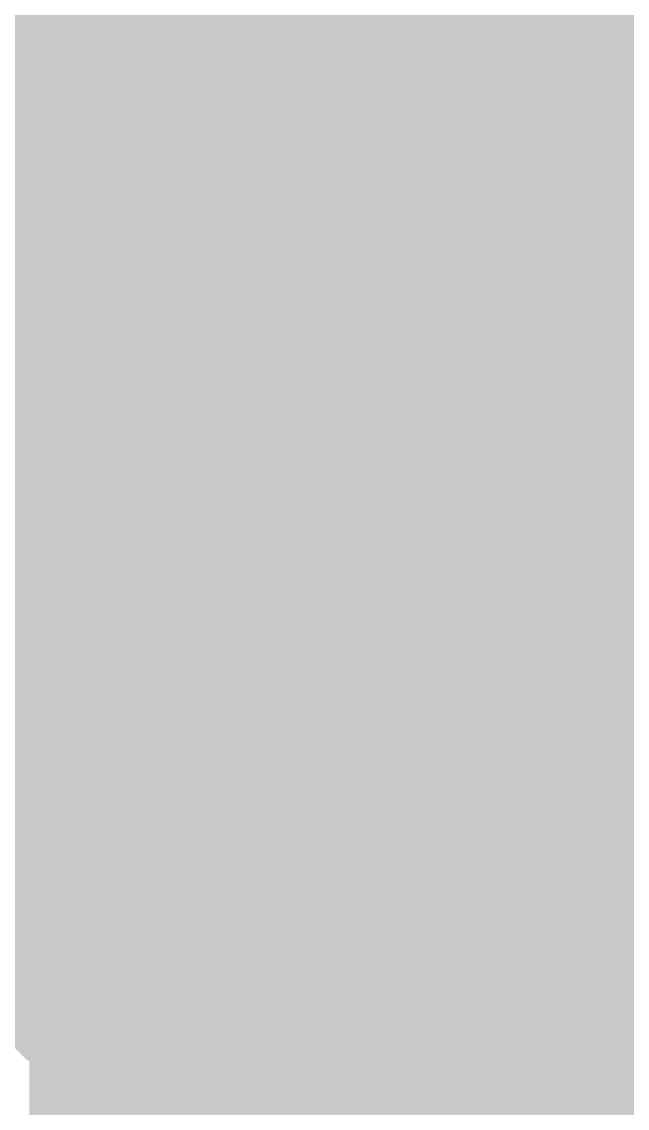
# Model space of a CAD drawing. Header units: inches. Extents: x 0 to 841, y 0 to 594.
# Drawn here: x 789.639 to 790.217, y 421.588 to 422.625 of the extents above; entities that cross this region are included whole.
import ezdxf

# ---------------------------------------------------------------- set-up
doc = ezdxf.new("R2010")
doc.units = ezdxf.units.IN
doc.layers.add('Sheet', color=255, linetype='Continuous')

msp = doc.modelspace()

# ---------------------------------------------------------------- linework, layer by layer
at = {"layer": 'Sheet'}
for points in [[(790.0208, 427.9819, 0.7493, 0.7493, 0), (790.0208, 422.4569, 0.7493, 0.7493, 0)], [(790.0208, 427.4878, 0.2997, 0.2997, 0), (790.0208, 422.4569, 0.2997, 0.2997, 0)], [(789.4818, 422.5917, 0.2997, 0.2997, 0), (789.5267, 422.6366, 0.2997, 0.2997, 0), (789.5267, 422.6366, 0.2997, 0.2997, 0), (789.5267, 422.6815, 0.2997, 0.2997, 0), (789.5267, 422.6815, 0.2997, 0.2997, 0), (789.5267, 422.7264, 0.2997, 0.2997, 0), (789.5716, 422.7264, 0.2997, 0.2997, 0), (789.5716, 422.7713, 0.2997, 0.2997, 0), (789.5716, 422.7713, 0.2997, 0.2997, 0), (789.6165, 422.8162, 0.2997, 0.2997, 0)], [(789.4818, 422.5917, 0.2997, 0.2997, 0), (789.5267, 422.6366, 0.2997, 0.2997, 0), (789.5267, 422.6366, 0.2997, 0.2997, 0), (789.5267, 422.6815, 0.2997, 0.2997, 0), (789.5267, 422.6815, 0.2997, 0.2997, 0), (789.5267, 422.7264, 0.2997, 0.2997, 0), (789.5716, 422.7264, 0.2997, 0.2997, 0), (789.5716, 422.7713, 0.2997, 0.2997, 0), (789.5716, 422.7713, 0.2997, 0.2997, 0), (789.6165, 422.8162, 0.2997, 0.2997, 0)], [(789.4818, 422.5917, 0.2997, 0.2997, 0), (789.5267, 422.6366, 0.2997, 0.2997, 0), (789.5267, 422.6366, 0.2997, 0.2997, 0), (789.5267, 422.6815, 0.2997, 0.2997, 0), (789.5267, 422.6815, 0.2997, 0.2997, 0), (789.5267, 422.7264, 0.2997, 0.2997, 0), (789.5716, 422.7264, 0.2997, 0.2997, 0), (789.5716, 422.7713, 0.2997, 0.2997, 0), (789.5716, 422.7713, 0.2997, 0.2997, 0), (789.6165, 422.8162, 0.2997, 0.2997, 0)], [(789.4818, 422.5917, 0.2997, 0.2997, 0), (789.5267, 422.6366, 0.2997, 0.2997, 0), (789.5267, 422.6366, 0.2997, 0.2997, 0), (789.5267, 422.6815, 0.2997, 0.2997, 0), (789.5267, 422.6815, 0.2997, 0.2997, 0), (789.5267, 422.7264, 0.2997, 0.2997, 0), (789.5716, 422.7264, 0.2997, 0.2997, 0), (789.5716, 422.7713, 0.2997, 0.2997, 0), (789.5716, 422.7713, 0.2997, 0.2997, 0), (789.6165, 422.8162, 0.2997, 0.2997, 0)], [(752.5162, 415.0005, 0.7493, 0.7493, 0), (769.9884, 415.0005, 0.7493, 0.7493, 0), (769.9884, 422.4569, 0.7493, 0.7493, 0), (790.0208, 422.4569, 0.7493, 0.7493, 0)], [(790.0208, 422.4569, 0.7493, 0.7493, 0), (790.0208, 416.9769, 0.7493, 0.7493, 0)], [(790.0208, 422.4569, 0.7493, 0.7493, 0), (790.0208, 422.4569, 0.7493, 0.7493, 0), (795.0064, 422.4569, 0.7493, 0.7493, 0)], [(790.0208, 417.471, 0.2997, 0.2997, 0), (790.0208, 422.4569, 0.2997, 0.2997, 0)], [(790.0208, 421.9628, 0.2997, 0.2997, 0), (789.9759, 421.9628, 0.2997, 0.2997, 0), (789.9759, 421.9628, 0.2997, 0.2997, 0), (789.9309, 421.9628, 0.2997, 0.2997, 0), (789.886, 421.9628, 0.2997, 0.2997, 0), (789.886, 421.9628, 0.2997, 0.2997, 0), (789.8411, 422.0077, 0.2997, 0.2997, 0), (789.8411, 422.0077, 0.2997, 0.2997, 0), (789.7962, 422.0077, 0.2997, 0.2997, 0), (789.7962, 422.0077, 0.2997, 0.2997, 0), (789.7513, 422.0077, 0.2997, 0.2997, 0), (789.7513, 422.0526, 0.2997, 0.2997, 0), (789.7064, 422.0526, 0.2997, 0.2997, 0), (789.7064, 422.0526, 0.2997, 0.2997, 0), (789.6615, 422.0976, 0.2997, 0.2997, 0), (789.6615, 422.0976, 0.2997, 0.2997, 0), (789.6165, 422.0976, 0.2997, 0.2997, 0), (789.6165, 422.1425, 0.2997, 0.2997, 0), (789.6165, 422.1425, 0.2997, 0.2997, 0), (789.5716, 422.1425, 0.2997, 0.2997, 0), (789.5716, 422.1874, 0.2997, 0.2997, 0), (789.5716, 422.1874, 0.2997, 0.2997, 0), (789.5267, 422.2323, 0.2997, 0.2997, 0), (789.5267, 422.2323, 0.2997, 0.2997, 0), (789.5267, 422.2772, 0.2997, 0.2997, 0), (789.5267, 422.2772, 0.2997, 0.2997, 0), (789.5267, 422.3221, 0.2997, 0.2997, 0), (789.4818, 422.3221, 0.2997, 0.2997, 0)], [(790.0208, 421.9628, 0.2997, 0.2997, 0), (789.9759, 421.9628, 0.2997, 0.2997, 0), (789.9759, 421.9628, 0.2997, 0.2997, 0), (789.9309, 421.9628, 0.2997, 0.2997, 0), (789.886, 421.9628, 0.2997, 0.2997, 0), (789.886, 421.9628, 0.2997, 0.2997, 0), (789.8411, 422.0077, 0.2997, 0.2997, 0), (789.8411, 422.0077, 0.2997, 0.2997, 0), (789.7962, 422.0077, 0.2997, 0.2997, 0), (789.7962, 422.0077, 0.2997, 0.2997, 0), (789.7513, 422.0077, 0.2997, 0.2997, 0), (789.7513, 422.0526, 0.2997, 0.2997, 0), (789.7064, 422.0526, 0.2997, 0.2997, 0), (789.7064, 422.0526, 0.2997, 0.2997, 0), (789.6615, 422.0976, 0.2997, 0.2997, 0), (789.6615, 422.0976, 0.2997, 0.2997, 0), (789.6165, 422.0976, 0.2997, 0.2997, 0), (789.6165, 422.1425, 0.2997, 0.2997, 0), (789.6165, 422.1425, 0.2997, 0.2997, 0), (789.5716, 422.1425, 0.2997, 0.2997, 0), (789.5716, 422.1874, 0.2997, 0.2997, 0), (789.5716, 422.1874, 0.2997, 0.2997, 0), (789.5267, 422.2323, 0.2997, 0.2997, 0), (789.5267, 422.2323, 0.2997, 0.2997, 0), (789.5267, 422.2772, 0.2997, 0.2997, 0), (789.5267, 422.2772, 0.2997, 0.2997, 0), (789.5267, 422.3221, 0.2997, 0.2997, 0), (789.4818, 422.3221, 0.2997, 0.2997, 0)], [(790.0208, 421.9628, 0.2997, 0.2997, 0), (789.9759, 421.9628, 0.2997, 0.2997, 0), (789.9759, 421.9628, 0.2997, 0.2997, 0), (789.9309, 421.9628, 0.2997, 0.2997, 0), (789.886, 421.9628, 0.2997, 0.2997, 0), (789.886, 421.9628, 0.2997, 0.2997, 0), (789.8411, 422.0077, 0.2997, 0.2997, 0), (789.8411, 422.0077, 0.2997, 0.2997, 0), (789.7962, 422.0077, 0.2997, 0.2997, 0), (789.7962, 422.0077, 0.2997, 0.2997, 0), (789.7513, 422.0077, 0.2997, 0.2997, 0), (789.7513, 422.0526, 0.2997, 0.2997, 0), (789.7064, 422.0526, 0.2997, 0.2997, 0), (789.7064, 422.0526, 0.2997, 0.2997, 0), (789.6615, 422.0976, 0.2997, 0.2997, 0), (789.6615, 422.0976, 0.2997, 0.2997, 0), (789.6165, 422.0976, 0.2997, 0.2997, 0), (789.6165, 422.1425, 0.2997, 0.2997, 0), (789.6165, 422.1425, 0.2997, 0.2997, 0), (789.5716, 422.1425, 0.2997, 0.2997, 0), (789.5716, 422.1874, 0.2997, 0.2997, 0), (789.5716, 422.1874, 0.2997, 0.2997, 0), (789.5267, 422.2323, 0.2997, 0.2997, 0), (789.5267, 422.2323, 0.2997, 0.2997, 0), (789.5267, 422.2772, 0.2997, 0.2997, 0), (789.5267, 422.2772, 0.2997, 0.2997, 0), (789.5267, 422.3221, 0.2997, 0.2997, 0), (789.4818, 422.3221, 0.2997, 0.2997, 0)], [(790.0208, 421.9628, 0.2997, 0.2997, 0), (789.9759, 421.9628, 0.2997, 0.2997, 0), (789.9759, 421.9628, 0.2997, 0.2997, 0), (789.9309, 421.9628, 0.2997, 0.2997, 0), (789.886, 421.9628, 0.2997, 0.2997, 0), (789.886, 421.9628, 0.2997, 0.2997, 0), (789.8411, 422.0077, 0.2997, 0.2997, 0), (789.8411, 422.0077, 0.2997, 0.2997, 0), (789.7962, 422.0077, 0.2997, 0.2997, 0), (789.7962, 422.0077, 0.2997, 0.2997, 0), (789.7513, 422.0077, 0.2997, 0.2997, 0), (789.7513, 422.0526, 0.2997, 0.2997, 0), (789.7064, 422.0526, 0.2997, 0.2997, 0), (789.7064, 422.0526, 0.2997, 0.2997, 0), (789.6615, 422.0976, 0.2997, 0.2997, 0), (789.6615, 422.0976, 0.2997, 0.2997, 0), (789.6165, 422.0976, 0.2997, 0.2997, 0), (789.6165, 422.1425, 0.2997, 0.2997, 0), (789.6165, 422.1425, 0.2997, 0.2997, 0), (789.5716, 422.1425, 0.2997, 0.2997, 0), (789.5716, 422.1874, 0.2997, 0.2997, 0), (789.5716, 422.1874, 0.2997, 0.2997, 0), (789.5267, 422.2323, 0.2997, 0.2997, 0), (789.5267, 422.2323, 0.2997, 0.2997, 0), (789.5267, 422.2772, 0.2997, 0.2997, 0), (789.5267, 422.2772, 0.2997, 0.2997, 0), (789.5267, 422.3221, 0.2997, 0.2997, 0), (789.4818, 422.3221, 0.2997, 0.2997, 0)], [(790.3801, 422.0976, 0.2997, 0.2997, 0), (790.3352, 422.0976, 0.2997, 0.2997, 0), (790.3352, 422.0976, 0.2997, 0.2997, 0), (790.3352, 422.0526, 0.2997, 0.2997, 0), (790.2903, 422.0526, 0.2997, 0.2997, 0), (790.2903, 422.0526, 0.2997, 0.2997, 0), (790.2454, 422.0077, 0.2997, 0.2997, 0), (790.2454, 422.0077, 0.2997, 0.2997, 0), (790.2004, 422.0077, 0.2997, 0.2997, 0), (790.2004, 422.0077, 0.2997, 0.2997, 0), (790.1555, 422.0077, 0.2997, 0.2997, 0), (790.1555, 421.9628, 0.2997, 0.2997, 0), (790.1106, 421.9628, 0.2997, 0.2997, 0), (790.1106, 421.9628, 0.2997, 0.2997, 0), (790.0657, 421.9628, 0.2997, 0.2997, 0), (790.0657, 421.9628, 0.2997, 0.2997, 0), (790.0208, 421.9628, 0.2997, 0.2997, 0)], [(790.3801, 422.0976, 0.2997, 0.2997, 0), (790.3352, 422.0976, 0.2997, 0.2997, 0), (790.3352, 422.0976, 0.2997, 0.2997, 0), (790.3352, 422.0526, 0.2997, 0.2997, 0), (790.2903, 422.0526, 0.2997, 0.2997, 0), (790.2903, 422.0526, 0.2997, 0.2997, 0), (790.2454, 422.0077, 0.2997, 0.2997, 0), (790.2454, 422.0077, 0.2997, 0.2997, 0), (790.2004, 422.0077, 0.2997, 0.2997, 0), (790.2004, 422.0077, 0.2997, 0.2997, 0), (790.1555, 422.0077, 0.2997, 0.2997, 0), (790.1555, 421.9628, 0.2997, 0.2997, 0), (790.1106, 421.9628, 0.2997, 0.2997, 0), (790.1106, 421.9628, 0.2997, 0.2997, 0), (790.0657, 421.9628, 0.2997, 0.2997, 0), (790.0657, 421.9628, 0.2997, 0.2997, 0), (790.0208, 421.9628, 0.2997, 0.2997, 0)], [(790.3801, 422.0976, 0.2997, 0.2997, 0), (790.3352, 422.0976, 0.2997, 0.2997, 0), (790.3352, 422.0976, 0.2997, 0.2997, 0), (790.3352, 422.0526, 0.2997, 0.2997, 0), (790.2903, 422.0526, 0.2997, 0.2997, 0), (790.2903, 422.0526, 0.2997, 0.2997, 0), (790.2454, 422.0077, 0.2997, 0.2997, 0), (790.2454, 422.0077, 0.2997, 0.2997, 0), (790.2004, 422.0077, 0.2997, 0.2997, 0), (790.2004, 422.0077, 0.2997, 0.2997, 0), (790.1555, 422.0077, 0.2997, 0.2997, 0), (790.1555, 421.9628, 0.2997, 0.2997, 0), (790.1106, 421.9628, 0.2997, 0.2997, 0), (790.1106, 421.9628, 0.2997, 0.2997, 0), (790.0657, 421.9628, 0.2997, 0.2997, 0), (790.0657, 421.9628, 0.2997, 0.2997, 0), (790.0208, 421.9628, 0.2997, 0.2997, 0)], [(790.3801, 422.0976, 0.2997, 0.2997, 0), (790.3352, 422.0976, 0.2997, 0.2997, 0), (790.3352, 422.0976, 0.2997, 0.2997, 0), (790.3352, 422.0526, 0.2997, 0.2997, 0), (790.2903, 422.0526, 0.2997, 0.2997, 0), (790.2903, 422.0526, 0.2997, 0.2997, 0), (790.2454, 422.0077, 0.2997, 0.2997, 0), (790.2454, 422.0077, 0.2997, 0.2997, 0), (790.2004, 422.0077, 0.2997, 0.2997, 0), (790.2004, 422.0077, 0.2997, 0.2997, 0), (790.1555, 422.0077, 0.2997, 0.2997, 0), (790.1555, 421.9628, 0.2997, 0.2997, 0), (790.1106, 421.9628, 0.2997, 0.2997, 0), (790.1106, 421.9628, 0.2997, 0.2997, 0), (790.0657, 421.9628, 0.2997, 0.2997, 0), (790.0657, 421.9628, 0.2997, 0.2997, 0), (790.0208, 421.9628, 0.2997, 0.2997, 0)], [(790.0208, 421.9628, 0.0991, 0.0991, 0), (789.9759, 421.9628, 0.0991, 0.0991, 0), (789.9759, 421.9628, 0.0991, 0.0991, 0), (789.9309, 421.9628, 0.0991, 0.0991, 0), (789.886, 421.9628, 0.0991, 0.0991, 0), (789.886, 421.9628, 0.0991, 0.0991, 0), (789.8411, 422.0077, 0.0991, 0.0991, 0), (789.8411, 422.0077, 0.0991, 0.0991, 0), (789.7962, 422.0077, 0.0991, 0.0991, 0), (789.7962, 422.0077, 0.0991, 0.0991, 0), (789.7513, 422.0077, 0.0991, 0.0991, 0), (789.7513, 422.0526, 0.0991, 0.0991, 0), (789.7064, 422.0526, 0.0991, 0.0991, 0), (789.7064, 422.0526, 0.0991, 0.0991, 0), (789.6615, 422.0976, 0.0991, 0.0991, 0), (789.6615, 422.0976, 0.0991, 0.0991, 0), (789.6165, 422.0976, 0.0991, 0.0991, 0), (789.6165, 422.1425, 0.0991, 0.0991, 0), (789.6165, 422.1425, 0.0991, 0.0991, 0), (789.5716, 422.1425, 0.0991, 0.0991, 0)], [(790.0208, 421.9628, 0.0991, 0.0991, 0), (789.9759, 421.9628, 0.0991, 0.0991, 0), (789.9759, 421.9628, 0.0991, 0.0991, 0), (789.9309, 421.9628, 0.0991, 0.0991, 0), (789.886, 421.9628, 0.0991, 0.0991, 0), (789.886, 421.9628, 0.0991, 0.0991, 0), (789.8411, 422.0077, 0.0991, 0.0991, 0), (789.8411, 422.0077, 0.0991, 0.0991, 0), (789.7962, 422.0077, 0.0991, 0.0991, 0), (789.7962, 422.0077, 0.0991, 0.0991, 0), (789.7513, 422.0077, 0.0991, 0.0991, 0), (789.7513, 422.0526, 0.0991, 0.0991, 0), (789.7064, 422.0526, 0.0991, 0.0991, 0), (789.7064, 422.0526, 0.0991, 0.0991, 0), (789.6615, 422.0976, 0.0991, 0.0991, 0), (789.6615, 422.0976, 0.0991, 0.0991, 0), (789.6165, 422.0976, 0.0991, 0.0991, 0), (789.6165, 422.1425, 0.0991, 0.0991, 0), (789.6165, 422.1425, 0.0991, 0.0991, 0), (789.5716, 422.1425, 0.0991, 0.0991, 0)], [(790.0208, 421.9628, 0.0991, 0.0991, 0), (789.9759, 421.9628, 0.0991, 0.0991, 0), (789.9759, 421.9628, 0.0991, 0.0991, 0), (789.9309, 421.9628, 0.0991, 0.0991, 0), (789.886, 421.9628, 0.0991, 0.0991, 0), (789.886, 421.9628, 0.0991, 0.0991, 0), (789.8411, 422.0077, 0.0991, 0.0991, 0), (789.8411, 422.0077, 0.0991, 0.0991, 0), (789.7962, 422.0077, 0.0991, 0.0991, 0), (789.7962, 422.0077, 0.0991, 0.0991, 0), (789.7513, 422.0077, 0.0991, 0.0991, 0), (789.7513, 422.0526, 0.0991, 0.0991, 0), (789.7064, 422.0526, 0.0991, 0.0991, 0), (789.7064, 422.0526, 0.0991, 0.0991, 0), (789.6615, 422.0976, 0.0991, 0.0991, 0), (789.6615, 422.0976, 0.0991, 0.0991, 0), (789.6165, 422.0976, 0.0991, 0.0991, 0), (789.6165, 422.1425, 0.0991, 0.0991, 0), (789.6165, 422.1425, 0.0991, 0.0991, 0), (789.5716, 422.1425, 0.0991, 0.0991, 0)], [(790.0208, 421.9628, 0.0991, 0.0991, 0), (789.9759, 421.9628, 0.0991, 0.0991, 0), (789.9759, 421.9628, 0.0991, 0.0991, 0), (789.9309, 421.9628, 0.0991, 0.0991, 0), (789.886, 421.9628, 0.0991, 0.0991, 0), (789.886, 421.9628, 0.0991, 0.0991, 0), (789.8411, 422.0077, 0.0991, 0.0991, 0), (789.8411, 422.0077, 0.0991, 0.0991, 0), (789.7962, 422.0077, 0.0991, 0.0991, 0), (789.7962, 422.0077, 0.0991, 0.0991, 0), (789.7513, 422.0077, 0.0991, 0.0991, 0), (789.7513, 422.0526, 0.0991, 0.0991, 0), (789.7064, 422.0526, 0.0991, 0.0991, 0), (789.7064, 422.0526, 0.0991, 0.0991, 0), (789.6615, 422.0976, 0.0991, 0.0991, 0), (789.6615, 422.0976, 0.0991, 0.0991, 0), (789.6165, 422.0976, 0.0991, 0.0991, 0), (789.6165, 422.1425, 0.0991, 0.0991, 0), (789.6165, 422.1425, 0.0991, 0.0991, 0), (789.5716, 422.1425, 0.0991, 0.0991, 0)], [(790.2903, 422.0526, 0.0991, 0.0991, 0), (790.2454, 422.0077, 0.0991, 0.0991, 0), (790.2454, 422.0077, 0.0991, 0.0991, 0), (790.2004, 422.0077, 0.0991, 0.0991, 0), (790.2004, 422.0077, 0.0991, 0.0991, 0), (790.1555, 422.0077, 0.0991, 0.0991, 0), (790.1555, 421.9628, 0.0991, 0.0991, 0), (790.1106, 421.9628, 0.0991, 0.0991, 0), (790.1106, 421.9628, 0.0991, 0.0991, 0), (790.0657, 421.9628, 0.0991, 0.0991, 0), (790.0657, 421.9628, 0.0991, 0.0991, 0), (790.0208, 421.9628, 0.0991, 0.0991, 0)], [(790.2903, 422.0526, 0.0991, 0.0991, 0), (790.2454, 422.0077, 0.0991, 0.0991, 0), (790.2454, 422.0077, 0.0991, 0.0991, 0), (790.2004, 422.0077, 0.0991, 0.0991, 0), (790.2004, 422.0077, 0.0991, 0.0991, 0), (790.1555, 422.0077, 0.0991, 0.0991, 0), (790.1555, 421.9628, 0.0991, 0.0991, 0), (790.1106, 421.9628, 0.0991, 0.0991, 0), (790.1106, 421.9628, 0.0991, 0.0991, 0), (790.0657, 421.9628, 0.0991, 0.0991, 0), (790.0657, 421.9628, 0.0991, 0.0991, 0), (790.0208, 421.9628, 0.0991, 0.0991, 0)], [(790.2903, 422.0526, 0.0991, 0.0991, 0), (790.2454, 422.0077, 0.0991, 0.0991, 0), (790.2454, 422.0077, 0.0991, 0.0991, 0), (790.2004, 422.0077, 0.0991, 0.0991, 0), (790.2004, 422.0077, 0.0991, 0.0991, 0), (790.1555, 422.0077, 0.0991, 0.0991, 0), (790.1555, 421.9628, 0.0991, 0.0991, 0), (790.1106, 421.9628, 0.0991, 0.0991, 0), (790.1106, 421.9628, 0.0991, 0.0991, 0), (790.0657, 421.9628, 0.0991, 0.0991, 0), (790.0657, 421.9628, 0.0991, 0.0991, 0), (790.0208, 421.9628, 0.0991, 0.0991, 0)], [(790.2903, 422.0526, 0.0991, 0.0991, 0), (790.2454, 422.0077, 0.0991, 0.0991, 0), (790.2454, 422.0077, 0.0991, 0.0991, 0), (790.2004, 422.0077, 0.0991, 0.0991, 0), (790.2004, 422.0077, 0.0991, 0.0991, 0), (790.1555, 422.0077, 0.0991, 0.0991, 0), (790.1555, 421.9628, 0.0991, 0.0991, 0), (790.1106, 421.9628, 0.0991, 0.0991, 0), (790.1106, 421.9628, 0.0991, 0.0991, 0), (790.0657, 421.9628, 0.0991, 0.0991, 0), (790.0657, 421.9628, 0.0991, 0.0991, 0), (790.0208, 421.9628, 0.0991, 0.0991, 0)], [(790.0208, 421.7382, 0.2997, 0.2997, 0), (789.9759, 421.7382, 0.2997, 0.2997, 0), (789.9309, 421.7382, 0.2997, 0.2997, 0), (789.886, 421.7382, 0.2997, 0.2997, 0), (789.8411, 421.7382, 0.2997, 0.2997, 0), (789.8411, 421.7382, 0.2997, 0.2997, 0), (789.7962, 421.7831, 0.2997, 0.2997, 0), (789.7513, 421.7831, 0.2997, 0.2997, 0), (789.7064, 421.7831, 0.2997, 0.2997, 0), (789.6615, 421.828, 0.2997, 0.2997, 0), (789.6615, 421.828, 0.2997, 0.2997, 0), (789.6165, 421.828, 0.2997, 0.2997, 0), (789.5716, 421.873, 0.2997, 0.2997, 0), (789.5716, 421.873, 0.2997, 0.2997, 0), (789.5267, 421.9179, 0.2997, 0.2997, 0), (789.4818, 421.9179, 0.2997, 0.2997, 0)], [(790.0208, 421.7382, 0.2997, 0.2997, 0), (789.9759, 421.7382, 0.2997, 0.2997, 0), (789.9309, 421.7382, 0.2997, 0.2997, 0), (789.886, 421.7382, 0.2997, 0.2997, 0), (789.8411, 421.7382, 0.2997, 0.2997, 0), (789.8411, 421.7382, 0.2997, 0.2997, 0), (789.7962, 421.7831, 0.2997, 0.2997, 0), (789.7513, 421.7831, 0.2997, 0.2997, 0), (789.7064, 421.7831, 0.2997, 0.2997, 0), (789.6615, 421.828, 0.2997, 0.2997, 0), (789.6615, 421.828, 0.2997, 0.2997, 0), (789.6165, 421.828, 0.2997, 0.2997, 0), (789.5716, 421.873, 0.2997, 0.2997, 0), (789.5716, 421.873, 0.2997, 0.2997, 0), (789.5267, 421.9179, 0.2997, 0.2997, 0), (789.4818, 421.9179, 0.2997, 0.2997, 0)], [(790.0208, 421.7382, 0.2997, 0.2997, 0), (789.9759, 421.7382, 0.2997, 0.2997, 0), (789.9309, 421.7382, 0.2997, 0.2997, 0), (789.886, 421.7382, 0.2997, 0.2997, 0), (789.8411, 421.7382, 0.2997, 0.2997, 0), (789.8411, 421.7382, 0.2997, 0.2997, 0), (789.7962, 421.7831, 0.2997, 0.2997, 0), (789.7513, 421.7831, 0.2997, 0.2997, 0), (789.7064, 421.7831, 0.2997, 0.2997, 0), (789.6615, 421.828, 0.2997, 0.2997, 0), (789.6615, 421.828, 0.2997, 0.2997, 0), (789.6165, 421.828, 0.2997, 0.2997, 0), (789.5716, 421.873, 0.2997, 0.2997, 0), (789.5716, 421.873, 0.2997, 0.2997, 0), (789.5267, 421.9179, 0.2997, 0.2997, 0), (789.4818, 421.9179, 0.2997, 0.2997, 0)], [(790.0208, 421.7382, 0.2997, 0.2997, 0), (789.9759, 421.7382, 0.2997, 0.2997, 0), (789.9309, 421.7382, 0.2997, 0.2997, 0), (789.886, 421.7382, 0.2997, 0.2997, 0), (789.8411, 421.7382, 0.2997, 0.2997, 0), (789.8411, 421.7382, 0.2997, 0.2997, 0), (789.7962, 421.7831, 0.2997, 0.2997, 0), (789.7513, 421.7831, 0.2997, 0.2997, 0), (789.7064, 421.7831, 0.2997, 0.2997, 0), (789.6615, 421.828, 0.2997, 0.2997, 0), (789.6615, 421.828, 0.2997, 0.2997, 0), (789.6165, 421.828, 0.2997, 0.2997, 0), (789.5716, 421.873, 0.2997, 0.2997, 0), (789.5716, 421.873, 0.2997, 0.2997, 0), (789.5267, 421.9179, 0.2997, 0.2997, 0), (789.4818, 421.9179, 0.2997, 0.2997, 0)], [(790.0208, 421.7382, 0.2997, 0.2997, 0), (789.9759, 421.7382, 0.2997, 0.2997, 0), (789.9309, 421.7382, 0.2997, 0.2997, 0), (789.886, 421.7382, 0.2997, 0.2997, 0), (789.8411, 421.7382, 0.2997, 0.2997, 0), (789.8411, 421.7382, 0.2997, 0.2997, 0), (789.7962, 421.7831, 0.2997, 0.2997, 0), (789.7513, 421.7831, 0.2997, 0.2997, 0), (789.7064, 421.7831, 0.2997, 0.2997, 0), (789.6615, 421.828, 0.2997, 0.2997, 0), (789.6615, 421.828, 0.2997, 0.2997, 0), (789.6165, 421.828, 0.2997, 0.2997, 0), (789.5716, 421.873, 0.2997, 0.2997, 0), (789.5716, 421.873, 0.2997, 0.2997, 0), (789.5267, 421.9179, 0.2997, 0.2997, 0), (789.4818, 421.9179, 0.2997, 0.2997, 0)], [(790.0208, 421.7382, 0.2997, 0.2997, 0), (789.9759, 421.7382, 0.2997, 0.2997, 0), (789.9309, 421.7382, 0.2997, 0.2997, 0), (789.886, 421.7382, 0.2997, 0.2997, 0), (789.8411, 421.7382, 0.2997, 0.2997, 0), (789.8411, 421.7382, 0.2997, 0.2997, 0), (789.7962, 421.7831, 0.2997, 0.2997, 0), (789.7513, 421.7831, 0.2997, 0.2997, 0), (789.7064, 421.7831, 0.2997, 0.2997, 0), (789.6615, 421.828, 0.2997, 0.2997, 0), (789.6615, 421.828, 0.2997, 0.2997, 0), (789.6165, 421.828, 0.2997, 0.2997, 0), (789.5716, 421.873, 0.2997, 0.2997, 0), (789.5716, 421.873, 0.2997, 0.2997, 0), (789.5267, 421.9179, 0.2997, 0.2997, 0), (789.4818, 421.9179, 0.2997, 0.2997, 0)], [(790.3801, 421.828, 0.2997, 0.2997, 0), (790.3352, 421.828, 0.2997, 0.2997, 0), (790.2903, 421.7831, 0.2997, 0.2997, 0), (790.2903, 421.7831, 0.2997, 0.2997, 0), (790.2454, 421.7831, 0.2997, 0.2997, 0), (790.2004, 421.7382, 0.2997, 0.2997, 0), (790.1555, 421.7382, 0.2997, 0.2997, 0), (790.1106, 421.7382, 0.2997, 0.2997, 0), (790.1106, 421.7382, 0.2997, 0.2997, 0), (790.0657, 421.7382, 0.2997, 0.2997, 0), (790.0208, 421.7382, 0.2997, 0.2997, 0)], [(790.3801, 421.828, 0.2997, 0.2997, 0), (790.3352, 421.828, 0.2997, 0.2997, 0), (790.2903, 421.7831, 0.2997, 0.2997, 0), (790.2903, 421.7831, 0.2997, 0.2997, 0), (790.2454, 421.7831, 0.2997, 0.2997, 0), (790.2004, 421.7382, 0.2997, 0.2997, 0), (790.1555, 421.7382, 0.2997, 0.2997, 0), (790.1106, 421.7382, 0.2997, 0.2997, 0), (790.1106, 421.7382, 0.2997, 0.2997, 0), (790.0657, 421.7382, 0.2997, 0.2997, 0), (790.0208, 421.7382, 0.2997, 0.2997, 0)], [(790.3801, 421.828, 0.2997, 0.2997, 0), (790.3352, 421.828, 0.2997, 0.2997, 0), (790.2903, 421.7831, 0.2997, 0.2997, 0), (790.2903, 421.7831, 0.2997, 0.2997, 0), (790.2454, 421.7831, 0.2997, 0.2997, 0), (790.2004, 421.7382, 0.2997, 0.2997, 0), (790.1555, 421.7382, 0.2997, 0.2997, 0), (790.1106, 421.7382, 0.2997, 0.2997, 0), (790.1106, 421.7382, 0.2997, 0.2997, 0), (790.0657, 421.7382, 0.2997, 0.2997, 0), (790.0208, 421.7382, 0.2997, 0.2997, 0)], [(790.3801, 421.828, 0.2997, 0.2997, 0), (790.3352, 421.828, 0.2997, 0.2997, 0), (790.2903, 421.7831, 0.2997, 0.2997, 0), (790.2903, 421.7831, 0.2997, 0.2997, 0), (790.2454, 421.7831, 0.2997, 0.2997, 0), (790.2004, 421.7382, 0.2997, 0.2997, 0), (790.1555, 421.7382, 0.2997, 0.2997, 0), (790.1106, 421.7382, 0.2997, 0.2997, 0), (790.1106, 421.7382, 0.2997, 0.2997, 0), (790.0657, 421.7382, 0.2997, 0.2997, 0), (790.0208, 421.7382, 0.2997, 0.2997, 0)], [(790.3801, 421.828, 0.2997, 0.2997, 0), (790.3352, 421.828, 0.2997, 0.2997, 0), (790.2903, 421.7831, 0.2997, 0.2997, 0), (790.2903, 421.7831, 0.2997, 0.2997, 0), (790.2454, 421.7831, 0.2997, 0.2997, 0), (790.2004, 421.7382, 0.2997, 0.2997, 0), (790.1555, 421.7382, 0.2997, 0.2997, 0), (790.1106, 421.7382, 0.2997, 0.2997, 0), (790.1106, 421.7382, 0.2997, 0.2997, 0), (790.0657, 421.7382, 0.2997, 0.2997, 0), (790.0208, 421.7382, 0.2997, 0.2997, 0)], [(790.3801, 421.828, 0.2997, 0.2997, 0), (790.3352, 421.828, 0.2997, 0.2997, 0), (790.2903, 421.7831, 0.2997, 0.2997, 0), (790.2903, 421.7831, 0.2997, 0.2997, 0), (790.2454, 421.7831, 0.2997, 0.2997, 0), (790.2004, 421.7382, 0.2997, 0.2997, 0), (790.1555, 421.7382, 0.2997, 0.2997, 0), (790.1106, 421.7382, 0.2997, 0.2997, 0), (790.1106, 421.7382, 0.2997, 0.2997, 0), (790.0657, 421.7382, 0.2997, 0.2997, 0), (790.0208, 421.7382, 0.2997, 0.2997, 0)], [(790.0208, 421.7382, 0.0991, 0.0991, 0), (789.9759, 421.7382, 0.0991, 0.0991, 0), (789.9309, 421.7382, 0.0991, 0.0991, 0), (789.886, 421.7382, 0.0991, 0.0991, 0), (789.8411, 421.7382, 0.0991, 0.0991, 0), (789.8411, 421.7382, 0.0991, 0.0991, 0), (789.7962, 421.7831, 0.0991, 0.0991, 0), (789.7513, 421.7831, 0.0991, 0.0991, 0), (789.7064, 421.7831, 0.0991, 0.0991, 0), (789.6615, 421.828, 0.0991, 0.0991, 0), (789.6615, 421.828, 0.0991, 0.0991, 0), (789.6165, 421.828, 0.0991, 0.0991, 0), (789.5716, 421.873, 0.0991, 0.0991, 0)], [(790.0208, 421.7382, 0.0991, 0.0991, 0), (789.9759, 421.7382, 0.0991, 0.0991, 0), (789.9309, 421.7382, 0.0991, 0.0991, 0), (789.886, 421.7382, 0.0991, 0.0991, 0), (789.8411, 421.7382, 0.0991, 0.0991, 0), (789.8411, 421.7382, 0.0991, 0.0991, 0), (789.7962, 421.7831, 0.0991, 0.0991, 0), (789.7513, 421.7831, 0.0991, 0.0991, 0), (789.7064, 421.7831, 0.0991, 0.0991, 0), (789.6615, 421.828, 0.0991, 0.0991, 0), (789.6615, 421.828, 0.0991, 0.0991, 0), (789.6165, 421.828, 0.0991, 0.0991, 0), (789.5716, 421.873, 0.0991, 0.0991, 0)], [(790.0208, 421.7382, 0.0991, 0.0991, 0), (789.9759, 421.7382, 0.0991, 0.0991, 0), (789.9309, 421.7382, 0.0991, 0.0991, 0), (789.886, 421.7382, 0.0991, 0.0991, 0), (789.8411, 421.7382, 0.0991, 0.0991, 0), (789.8411, 421.7382, 0.0991, 0.0991, 0), (789.7962, 421.7831, 0.0991, 0.0991, 0), (789.7513, 421.7831, 0.0991, 0.0991, 0), (789.7064, 421.7831, 0.0991, 0.0991, 0), (789.6615, 421.828, 0.0991, 0.0991, 0), (789.6615, 421.828, 0.0991, 0.0991, 0), (789.6165, 421.828, 0.0991, 0.0991, 0), (789.5716, 421.873, 0.0991, 0.0991, 0)], [(790.0208, 421.7382, 0.0991, 0.0991, 0), (789.9759, 421.7382, 0.0991, 0.0991, 0), (789.9309, 421.7382, 0.0991, 0.0991, 0), (789.886, 421.7382, 0.0991, 0.0991, 0), (789.8411, 421.7382, 0.0991, 0.0991, 0), (789.8411, 421.7382, 0.0991, 0.0991, 0), (789.7962, 421.7831, 0.0991, 0.0991, 0), (789.7513, 421.7831, 0.0991, 0.0991, 0), (789.7064, 421.7831, 0.0991, 0.0991, 0), (789.6615, 421.828, 0.0991, 0.0991, 0), (789.6615, 421.828, 0.0991, 0.0991, 0), (789.6165, 421.828, 0.0991, 0.0991, 0), (789.5716, 421.873, 0.0991, 0.0991, 0)], [(790.0208, 421.7382, 0.0991, 0.0991, 0), (789.9759, 421.7382, 0.0991, 0.0991, 0), (789.9309, 421.7382, 0.0991, 0.0991, 0), (789.886, 421.7382, 0.0991, 0.0991, 0), (789.8411, 421.7382, 0.0991, 0.0991, 0), (789.8411, 421.7382, 0.0991, 0.0991, 0), (789.7962, 421.7831, 0.0991, 0.0991, 0), (789.7513, 421.7831, 0.0991, 0.0991, 0), (789.7064, 421.7831, 0.0991, 0.0991, 0), (789.6615, 421.828, 0.0991, 0.0991, 0), (789.6615, 421.828, 0.0991, 0.0991, 0), (789.6165, 421.828, 0.0991, 0.0991, 0), (789.5716, 421.873, 0.0991, 0.0991, 0)], [(790.0208, 421.7382, 0.0991, 0.0991, 0), (789.9759, 421.7382, 0.0991, 0.0991, 0), (789.9309, 421.7382, 0.0991, 0.0991, 0), (789.886, 421.7382, 0.0991, 0.0991, 0), (789.8411, 421.7382, 0.0991, 0.0991, 0), (789.8411, 421.7382, 0.0991, 0.0991, 0), (789.7962, 421.7831, 0.0991, 0.0991, 0), (789.7513, 421.7831, 0.0991, 0.0991, 0), (789.7064, 421.7831, 0.0991, 0.0991, 0), (789.6615, 421.828, 0.0991, 0.0991, 0), (789.6615, 421.828, 0.0991, 0.0991, 0), (789.6165, 421.828, 0.0991, 0.0991, 0), (789.5716, 421.873, 0.0991, 0.0991, 0)], [(790.2903, 421.7831, 0.0991, 0.0991, 0), (790.2454, 421.7831, 0.0991, 0.0991, 0), (790.2004, 421.7382, 0.0991, 0.0991, 0), (790.1555, 421.7382, 0.0991, 0.0991, 0), (790.1106, 421.7382, 0.0991, 0.0991, 0), (790.1106, 421.7382, 0.0991, 0.0991, 0), (790.0657, 421.7382, 0.0991, 0.0991, 0), (790.0208, 421.7382, 0.0991, 0.0991, 0)], [(790.2903, 421.7831, 0.0991, 0.0991, 0), (790.2454, 421.7831, 0.0991, 0.0991, 0), (790.2004, 421.7382, 0.0991, 0.0991, 0), (790.1555, 421.7382, 0.0991, 0.0991, 0), (790.1106, 421.7382, 0.0991, 0.0991, 0), (790.1106, 421.7382, 0.0991, 0.0991, 0), (790.0657, 421.7382, 0.0991, 0.0991, 0), (790.0208, 421.7382, 0.0991, 0.0991, 0)], [(790.2903, 421.7831, 0.0991, 0.0991, 0), (790.2454, 421.7831, 0.0991, 0.0991, 0), (790.2004, 421.7382, 0.0991, 0.0991, 0), (790.1555, 421.7382, 0.0991, 0.0991, 0), (790.1106, 421.7382, 0.0991, 0.0991, 0), (790.1106, 421.7382, 0.0991, 0.0991, 0), (790.0657, 421.7382, 0.0991, 0.0991, 0), (790.0208, 421.7382, 0.0991, 0.0991, 0)], [(790.2903, 421.7831, 0.0991, 0.0991, 0), (790.2454, 421.7831, 0.0991, 0.0991, 0), (790.2004, 421.7382, 0.0991, 0.0991, 0), (790.1555, 421.7382, 0.0991, 0.0991, 0), (790.1106, 421.7382, 0.0991, 0.0991, 0), (790.1106, 421.7382, 0.0991, 0.0991, 0), (790.0657, 421.7382, 0.0991, 0.0991, 0), (790.0208, 421.7382, 0.0991, 0.0991, 0)], [(790.2903, 421.7831, 0.0991, 0.0991, 0), (790.2454, 421.7831, 0.0991, 0.0991, 0), (790.2004, 421.7382, 0.0991, 0.0991, 0), (790.1555, 421.7382, 0.0991, 0.0991, 0), (790.1106, 421.7382, 0.0991, 0.0991, 0), (790.1106, 421.7382, 0.0991, 0.0991, 0), (790.0657, 421.7382, 0.0991, 0.0991, 0), (790.0208, 421.7382, 0.0991, 0.0991, 0)], [(790.2903, 421.7831, 0.0991, 0.0991, 0), (790.2454, 421.7831, 0.0991, 0.0991, 0), (790.2004, 421.7382, 0.0991, 0.0991, 0), (790.1555, 421.7382, 0.0991, 0.0991, 0), (790.1106, 421.7382, 0.0991, 0.0991, 0), (790.1106, 421.7382, 0.0991, 0.0991, 0), (790.0657, 421.7382, 0.0991, 0.0991, 0), (790.0208, 421.7382, 0.0991, 0.0991, 0)]]:
    msp.add_lwpolyline(points, format="xyseb", dxfattribs=at)
msp.add_lwpolyline([(789.7459, 422.4996, 0.508, 0.508, 1), (790.2539, 422.4996, 0.508, 0.508, 1)], format="xyseb", close=True, dxfattribs=at)

doc.saveas('drawing.dxf')
